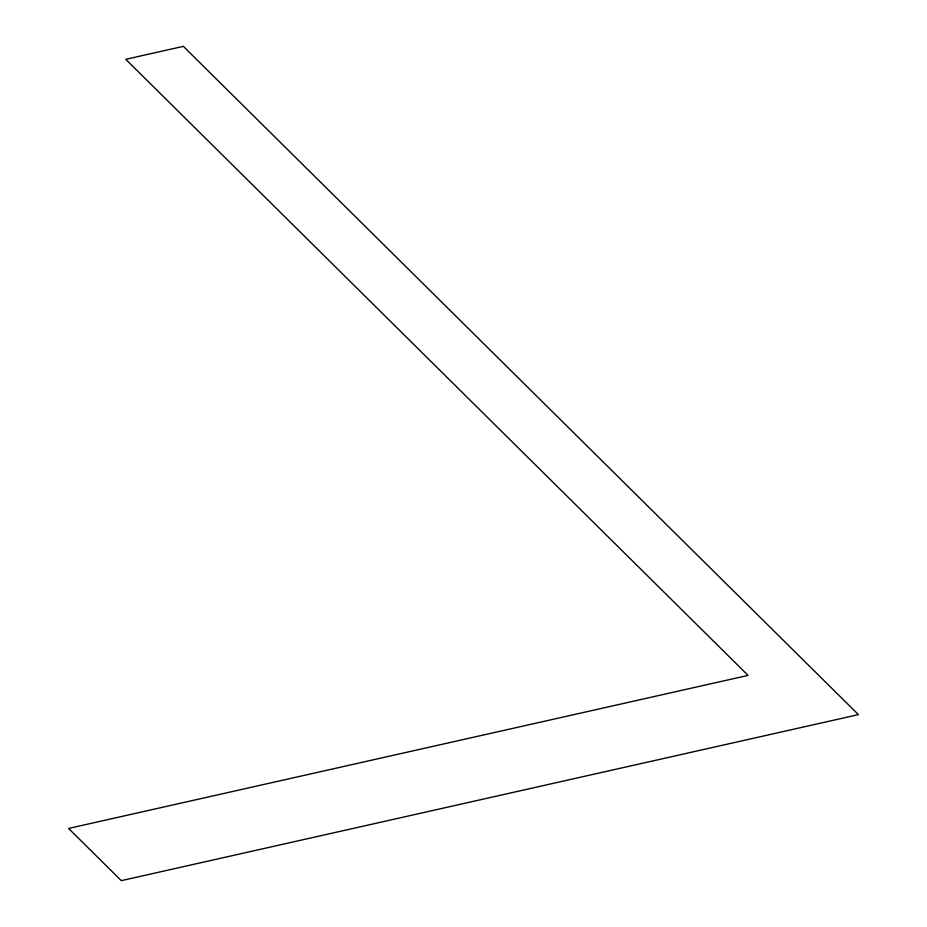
<?xml version="1.0" encoding="UTF-8"?>
<svg xmlns="http://www.w3.org/2000/svg" width="927" height="927" viewBox="0 0 927 927"><rect width="100%" height="100%" fill="white"/><g stroke="black" fill="none" stroke-linecap="round" stroke-linejoin="round"><path stroke-width="1.39" d="M183.349 46.35L125.759 59.316L748.089 675.389L68.586 828.437L121.321 880.65L858.414 714.624L183.349 46.35"/></g></svg>
